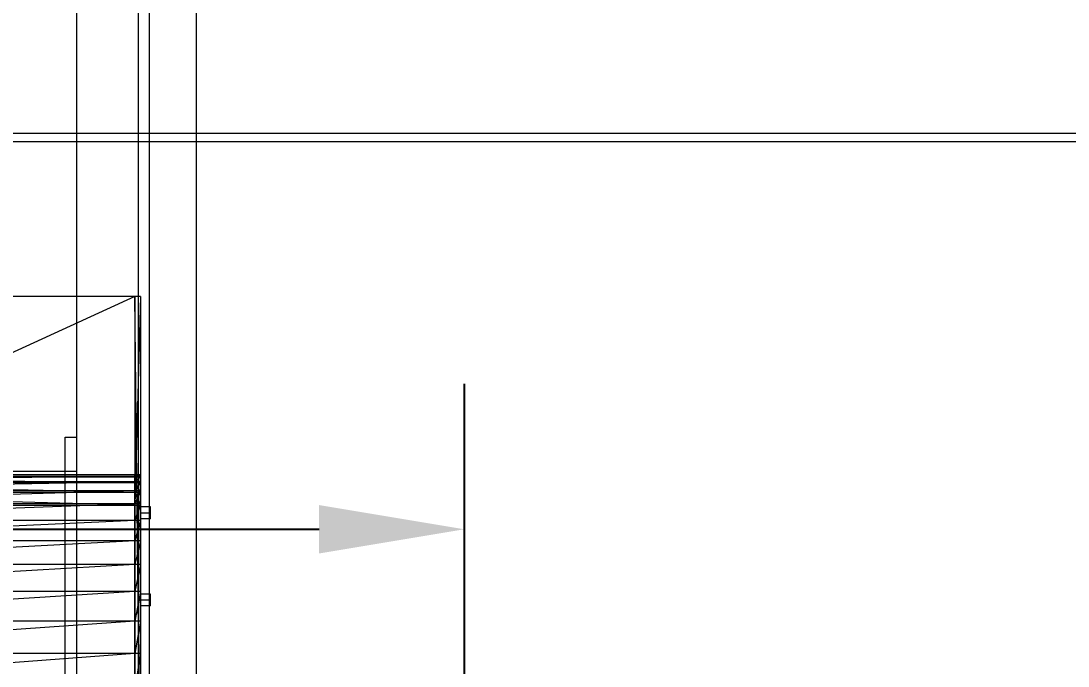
# Model space of a CAD drawing. Header units: millimetres. Extents: x -1970 to 59977, y -50268 to 6837.
# Drawn here: x 2142 to 3223, y -34741 to -34076 of the extents above; entities that cross this region are included whole.
import ezdxf

# ---------------------------------------------------------------- set-up
doc = ezdxf.new("R2010")
doc.units = ezdxf.units.MM
for name, color, linetype, lineweight in [('COTAS_P', 1, 'Continuous', 0), ('frontal_dos-mix', 7, 'Continuous', 0), ('frontal_dosificador', 7, 'Continuous', 0), ('frontal_secador', 7, 'Continuous', 0)]:
    doc.layers.add(name, color=color, linetype=linetype, lineweight=lineweight)
doc.dimstyles.new('R19_100', dxfattribs={"dimtxt": 250, "dimasz": 150, "dimexe": 150, "dimexo": 80, "dimgap": 100, "dimtad": 1, "dimtih": 1, "dimtoh": 1, "dimdsep": 46, "dimcen": 0.09, "dimadec": 0, "dimazin": 0, "dimtfac": 1, "dimtdec": 4, "dimtofl": 0, "dimtmove": 0, "dimatfit": 3, "dimfxl": 1, "dimtolj": 1, "dimtzin": 0, "dimarcsym": 0})

# ---------------------------------------------------------------- blocks, each defined once
blk = doc.blocks.new('*D37')
at = {"layer": 'COTAS_P', "color": 0, "lineweight": -2, "transparency": 16777216}
for p, q in [((-1750, -35420), (-1750, -34450)), ((2600, -35420), (2600, -34450)), ((-1600, -34600), (2450, -34600))]:
    blk.add_line(p, q, dxfattribs=at)
at = {"layer": 'COTAS_P', "color": 0, "transparency": 16777216}
for points in [[(-1600, -34575), (-1600, -34625), (-1750, -34600)], [(2450, -34575), (2450, -34625), (2600, -34600)]]:
    blk.add_solid(points, dxfattribs=at)
at = {"layer": 'Defpoints', "color": 0, "transparency": 16777216}
for p in [(2600, -34600), (-1750, -35500), (2600, -35500)]:
    blk.add_point(p, dxfattribs=at)

msp = doc.modelspace()

# ---------------------------------------------------------------- linework, layer by layer
at = {"layer": 'frontal_dos-mix'}
for p, q in [((2263.756, -35980), (2263.756, -33722.899)), ((2323.756, -35980), (2323.756, -33722.899))]:
    msp.add_line(p, q, dxfattribs=at)
at = {"layer": 'frontal_dosificador'}
for p, q in [((1950, -34191.5), (3850, -34191.5)), ((1950, -34200), (3850, -34200))]:
    msp.add_line(p, q, dxfattribs=at)
at = {"layer": 'frontal_secador'}
for p, q in [((2200, -35865), (2200, -33925)), ((2275, -35865), (2275, -33925)), ((2260, -34360), (1790, -34360)), ((2260, -34360), (1790, -34575.203)), ((2260, -34360), (2260, -34575.203)), ((2260, -34360), (2260, -34890)), ((2266, -34890), (2260, -34360)), ((2266, -34360), (2260, -34360)), ((2266, -34360), (2260, -34575.203)), ((2266, -34360), (2266, -34575.203)), ((2266, -34360), (2266, -34890)), ((2188, -34505), (2200, -34505)), ((2188, -34540), (2188, -34505)), ((2200, -34540), (2200, -34505)), ((1400, -34540), (2200, -34540)), ((1400, -34546), (2200, -34546)), ((2260, -34546.122), (1790, -34543.834)), ((2260, -34543.834), (1790, -34543.834)), ((2260, -34543.834), (1790, -34545.438)), ((2260, -34545.438), (1790, -34545.438)), ((2260, -34545.438), (1790, -34550.982)), ((2260, -34552.209), (1790, -34546.122)), ((2260, -34546.122), (1790, -34546.122)), ((2188, -34540), (2200, -34540)), ((2188, -35140), (2188, -34540)), ((2200, -34546), (2200, -34540)), ((2200, -35140), (2200, -34540)), ((2200, -35134), (2200, -34546)), ((2260, -34552.209), (2260, -34543.834)), ((2260, -34543.834), (2260, -34546.122)), ((2260, -34543.834), (2260, -34550.982)), ((2260, -34545.438), (2260, -34543.834)), ((2260, -34575.203), (2260, -34543.834)), ((2260, -34543.834), (2260, -34573.861)), ((2260, -34890), (2260, -34543.834)), ((2260, -34543.834), (2260, -34663.997)), ((2260, -35081.561), (2260, -34543.834)), ((2260, -34543.834), (2260, -34964.32)), ((2260, -35313.212), (2260, -34543.834)), ((2266, -34546.122), (2260, -34543.834)), ((2266, -34543.834), (2260, -34543.834)), ((2266, -34543.834), (2260, -34545.438)), ((2260, -34550.982), (2260, -34545.438)), ((2266, -34545.438), (2260, -34545.438)), ((2266, -34545.438), (2260, -34550.982)), ((2260, -34546.122), (2260, -34552.209)), ((2266, -34552.209), (2260, -34546.122)), ((2266, -34546.122), (2260, -34546.122)), ((2266, -34552.209), (2266, -34543.834)), ((2266, -34543.834), (2266, -34546.122)), ((2266, -34543.834), (2266, -34550.982)), ((2266, -34545.438), (2266, -34543.834)), ((2266, -34575.203), (2266, -34543.834)), ((2266, -34543.834), (2266, -34573.861)), ((2266, -34890), (2266, -34543.834)), ((2266, -34543.834), (2266, -34663.997)), ((2266, -35081.561), (2266, -34543.834)), ((2266, -34543.834), (2266, -34964.32)), ((2266, -35313.212), (2266, -34543.834)), ((2266, -34550.982), (2266, -34545.438)), ((2266, -34546.122), (2266, -34552.209)), ((2260, -34550.982), (1790, -34550.982)), ((2260, -34550.982), (1790, -34560.471)), ((2260, -34561.96), (1790, -34552.209)), ((2260, -34552.209), (1790, -34552.209)), ((2260, -34550.982), (2260, -34573.861)), ((2260, -34560.471), (2260, -34550.982)), ((2266, -34550.982), (2260, -34550.982)), ((2266, -34550.982), (2260, -34560.471)), ((2260, -34575.203), (2260, -34552.209)), ((2260, -34552.209), (2260, -34561.96)), ((2266, -34561.96), (2260, -34552.209)), ((2266, -34552.209), (2260, -34552.209)), ((2266, -34550.982), (2266, -34573.861)), ((2266, -34560.471), (2266, -34550.982)), ((2266, -34575.203), (2266, -34552.209)), ((2266, -34552.209), (2266, -34561.96)), ((2260, -34560.471), (1790, -34560.471)), ((2260, -34560.471), (1790, -34573.861)), ((2260, -34575.203), (1790, -34561.96)), ((2260, -34561.96), (1790, -34561.96)), ((2260, -34573.861), (2260, -34560.471)), ((2266, -34560.471), (2260, -34560.471)), ((2266, -34560.471), (2260, -34573.861)), ((2260, -34561.96), (2260, -34575.203)), ((2266, -34575.203), (2260, -34561.96)), ((2266, -34561.96), (2260, -34561.96)), ((2266, -34573.861), (2266, -34560.471)), ((2266, -34561.96), (2266, -34575.203)), ((2260, -34573.861), (1790, -34573.861)), ((2260, -34573.861), (1790, -34591.065)), ((1790, -34575.203), (2260, -34575.203)), ((2260, -34573.861), (2260, -34611.949)), ((2260, -34591.065), (2260, -34573.861)), ((2260, -34573.861), (2260, -34663.997)), ((2266, -34573.861), (2260, -34573.861)), ((2266, -34573.861), (2260, -34591.065)), ((2260, -34890), (2260, -34575.203)), ((2260, -34575.203), (2266, -34575.203)), ((2266, -34573.861), (2266, -34611.949)), ((2266, -34591.065), (2266, -34573.861)), ((2266, -34573.861), (2266, -34663.997)), ((2266, -34890), (2266, -34575.203)), ((2266, -34583), (2266, -34576.938)), ((2276, -34576.938), (2266, -34576.938)), ((2276, -34583), (2276, -34576.938)), ((2266, -34583), (2266, -34589.062)), ((2266, -34583), (2276, -34583)), ((2276, -34589.062), (2266, -34589.062)), ((2276, -34589.062), (2276, -34583)), ((2260, -34591.065), (1790, -34591.065)), ((2260, -34591.065), (1790, -34611.949)), ((2260, -34611.949), (2260, -34591.065)), ((2266, -34591.065), (2260, -34591.065)), ((2266, -34591.065), (2260, -34611.949)), ((2266, -34611.949), (2266, -34591.065)), ((2260, -34611.949), (1790, -34611.949)), ((2260, -34611.949), (1790, -34636.334)), ((2260, -34611.949), (2260, -34663.997)), ((2260, -34636.334), (2260, -34611.949)), ((2266, -34611.949), (2260, -34611.949)), ((2266, -34611.949), (2260, -34636.334)), ((2266, -34611.949), (2266, -34663.997)), ((2266, -34636.334), (2266, -34611.949)), ((2260, -34636.334), (1790, -34636.334)), ((2260, -34636.334), (1790, -34663.997)), ((2260, -34663.997), (2260, -34636.334)), ((2266, -34636.334), (2260, -34636.334)), ((2266, -34636.334), (2260, -34663.997)), ((2266, -34663.997), (2266, -34636.334)), ((2260, -34663.997), (1790, -34663.997)), ((2260, -34663.997), (1790, -34694.676)), ((2260, -34663.997), (2260, -34728.067)), ((2260, -34694.676), (2260, -34663.997)), ((2260, -34663.997), (2260, -34801.597)), ((2260, -34663.997), (2260, -34964.32)), ((2266, -34663.997), (2260, -34663.997)), ((2266, -34663.997), (2260, -34694.676)), ((2266, -34663.997), (2266, -34728.067)), ((2266, -34694.676), (2266, -34663.997)), ((2266, -34663.997), (2266, -34801.597)), ((2266, -34663.997), (2266, -34964.32)), ((2266, -34672.918), (2266, -34666.856)), ((2276, -34666.856), (2266, -34666.856)), ((2266, -34672.918), (2266, -34678.98)), ((2266, -34672.918), (2276, -34672.918)), ((2276, -34672.918), (2276, -34666.856)), ((2276, -34678.98), (2276, -34672.918)), ((2276, -34678.98), (2266, -34678.98)), ((2260, -34694.676), (1790, -34694.676)), ((2260, -34694.676), (1790, -34728.067)), ((2260, -34728.067), (2260, -34694.676)), ((2266, -34694.676), (2260, -34694.676)), ((2266, -34694.676), (2260, -34728.067)), ((2266, -34728.067), (2266, -34694.676)), ((2260, -34728.067), (1790, -34728.067)), ((2260, -34728.067), (1790, -34763.832)), ((2260, -34728.067), (2260, -34801.597)), ((2260, -34763.832), (2260, -34728.067)), ((2266, -34728.067), (2260, -34728.067)), ((2266, -34728.067), (2260, -34763.832)), ((2266, -34728.067), (2266, -34801.597)), ((2266, -34763.832), (2266, -34728.067))]:
    msp.add_line(p, q, dxfattribs=at)

# ---------------------------------------------------------------- dimensions: what is measured, and where the dimension line sits
at = {"layer": 'COTAS_P'}
dim = msp.add_aligned_dim(p1=(-1750, -35500), p2=(2600, -35500), distance=900, text='<> P', dimstyle='R19_100', dxfattribs=at)
dim.commit()
dim.dimension.update_dxf_attribs({"geometry": '*D37', "text_midpoint": (425, -34600)})

doc.saveas('drawing.dxf')
